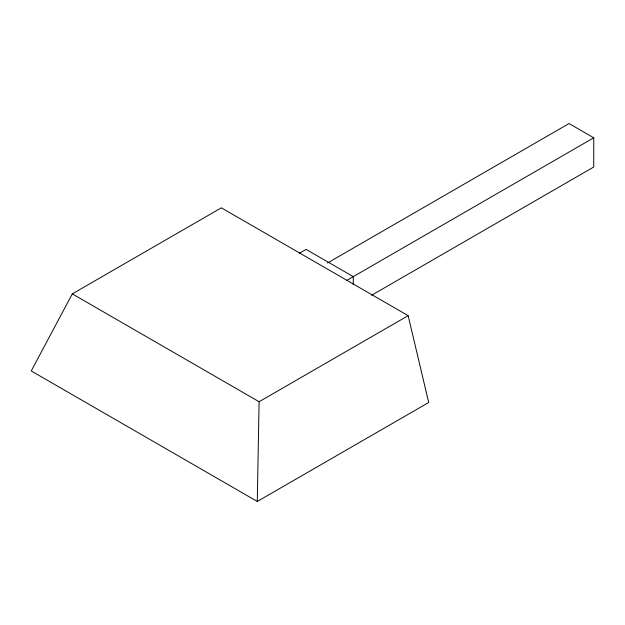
<?xml version="1.0" encoding="UTF-8"?>
<svg xmlns="http://www.w3.org/2000/svg" width="625" height="625" viewBox="0 0 625 625"><rect width="100%" height="100%" fill="white"/><g stroke="black" fill="none" stroke-linecap="round" stroke-linejoin="round"><path stroke-width="0.94" d="M257.281 501.461L259.094 401.727L408.148 315.672L428.695 402.492L257.281 501.461L31.25 370.961L72.289 293.883L221.344 207.828L408.148 315.672M299.453 253.219L306.094 249.383L353.281 276.633L353.281 284.375M327.477 263.016L569.062 123.539L593.75 137.797L593.75 167.008L371.602 295.266M346.641 280.461L593.75 137.797M72.289 293.883L259.094 401.727"/></g></svg>
